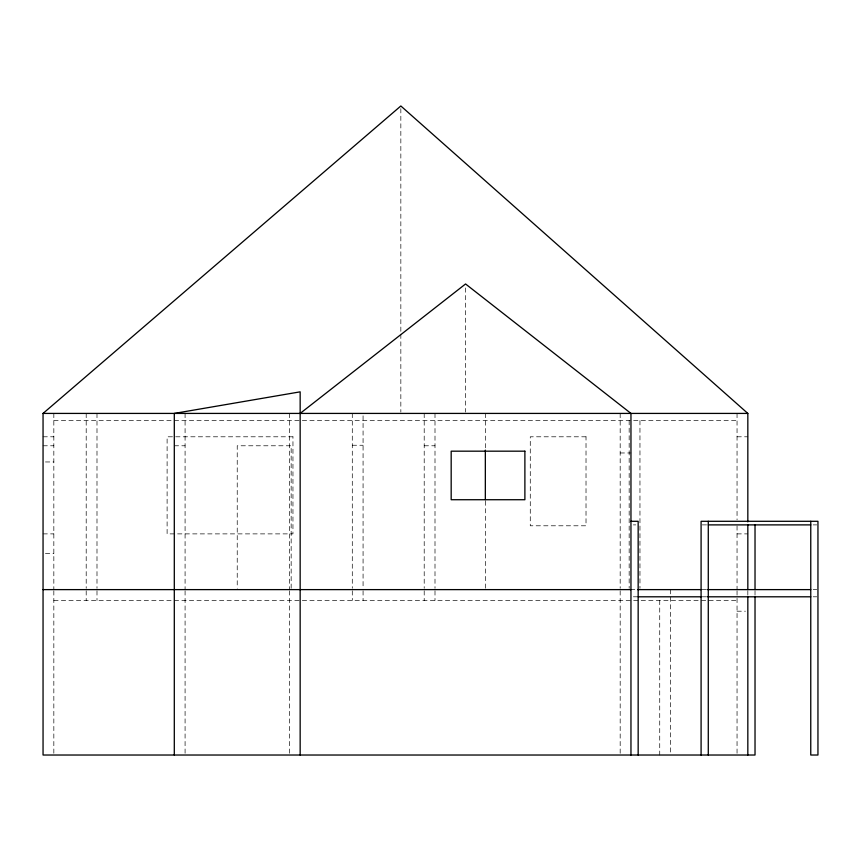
<?xml version="1.0" encoding="UTF-8"?>
<svg xmlns="http://www.w3.org/2000/svg" width="861" height="861" viewBox="0 0 861 861"><rect width="100%" height="100%" fill="white"/><g stroke="black" fill="none" stroke-linecap="round" stroke-linejoin="round"><path stroke-width="0.65" stroke-dasharray="4.3 3.23" d="M53.834 420.609L737.048 420.609M43.05 436.796L53.834 436.796M737.048 436.796L747.832 436.796M352.289 445.245L363.073 445.245M43.05 445.783L53.834 445.783M174.299 445.783L185.083 445.783M424.204 445.783L434.999 445.783M620.178 452.972L630.962 452.972M45.45 461.959L53.834 461.959M633.362 524.887L635.762 524.887M702.285 524.887L707.075 524.887M813.161 524.887L816.755 524.887M43.05 533.885L53.834 533.885M737.048 533.885L747.832 533.885M45.45 553.655L53.834 553.655M630.5 589.613L636.365 589.613M702.145 589.613L708.28 589.613M813.161 589.613L816.755 589.613M633.362 596.802L638.162 596.802M702.285 596.802L707.71 596.802M813.161 596.802L816.755 596.802M53.834 600.408L737.048 600.408M737.048 611.192L745.432 611.192M755.022 590.818L755.022 595.608M747.832 590.818L747.832 595.608M737.048 413.42L737.048 519.872M737.048 525.899L737.048 589.613M737.048 590.818L737.048 755.022M670.525 589.613L670.525 755.022M659.73 600.408L659.73 755.022M639.96 420.609L639.96 588.278M629.165 420.609L629.165 588.278M620.178 413.42L620.178 588.278M620.178 590.818L620.178 755.022M485.335 413.42L485.335 448.775M485.335 501.091L485.335 589.613M465.564 287.972L465.564 412.085M434.999 413.42L434.999 588.278M434.999 590.818L434.999 600.408M424.204 413.42L424.204 588.278M424.204 590.818L424.204 600.408M400.839 108.658L400.839 332.863M400.839 334.208L400.839 412.075M363.073 415.82L363.073 588.278M363.073 590.818L363.073 600.408M352.289 413.42L352.289 588.278M352.289 590.818L352.289 600.408M291.158 588.267L291.158 445.783L237.227 445.783L237.227 588.267M289.361 413.42L289.361 589.613M289.361 590.818L289.361 755.022M185.083 413.42L185.083 589.613M185.083 590.818L185.083 755.022M96.992 413.42L96.992 588.278M96.992 590.818L96.992 600.408M86.197 413.42L86.197 588.278M86.197 590.818L86.197 600.408M53.834 413.42L53.834 589.613M53.834 590.818L53.834 755.022M292.955 436.796L167.109 436.796L167.109 533.885L292.955 533.885L292.955 436.796M586.018 436.796L530.279 436.796L530.279 525.791L586.018 525.791L586.018 436.796"/><path stroke-width="1.29" d="M755.022 596.802L755.022 755.022L43.05 755.022L43.05 413.42L400.839 105.978L747.832 413.42L747.832 521.906M300.155 413.42L465.564 283.969L630.962 413.42L630.962 755.022M43.05 413.42L747.832 413.42M630.962 521.292L638.162 521.292L638.162 755.022M708.28 524.887L810.761 524.887M43.05 589.613L630.962 589.613M637.689 589.613L701.091 589.613M707.538 589.613L810.761 589.613M638.162 596.802L701.091 596.802M707.71 596.802L810.761 596.802M810.761 521.292L810.761 755.022L817.95 755.022L817.95 521.292L701.091 521.292L701.091 755.022M755.022 524.887L755.022 589.613M747.832 524.887L747.832 589.613M747.832 596.802L747.832 755.022M708.28 521.292L708.28 755.022M485.335 450.12L485.335 499.746M300.155 755.022L300.155 391.841L174.299 413.42L174.299 755.022M524.887 451.175L451.175 451.175L451.175 499.724L524.887 499.724L524.887 451.175"/></g></svg>
